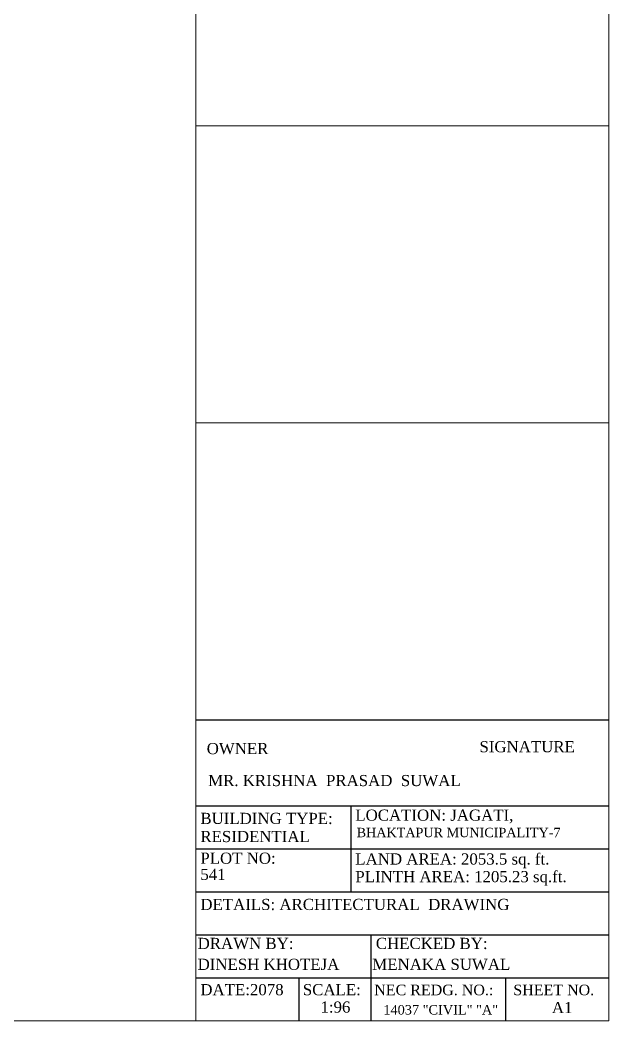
# Model space of a CAD drawing. Header units: inches. Extents: x 4069 to 291496, y -47643 to 12535.
# Drawn here: x 109534 to 110168, y -28023 to -26945 of the extents above; entities that cross this region are included whole.
import ezdxf

# ---------------------------------------------------------------- set-up
doc = ezdxf.new("R2010")
doc.units = ezdxf.units.IN
doc.header["$LTSCALE"] = 5
doc.header["$MEASUREMENT"] = 0
doc.layers.add('1', color=7, linetype='Continuous', lineweight=25)
doc.layers.add('ele1', color=21, linetype='Continuous', lineweight=20)
doc.styles.add('ordinary', font='times.ttf')

msp = doc.modelspace()

# ---------------------------------------------------------------- linework, layer by layer
at = {"layer": '1'}
for p, q in [((109723.43106, -27698.52451), (110168.08168, -27698.52451)), ((109723.43106, -27791.16006), (110168.08168, -27791.16006)), ((109890.25637, -27791.16006), (109890.25637, -27883.79561)), ((109723.43106, -27837.47783), (110168.08168, -27837.47783)), ((109723.43106, -27883.79561), (110168.08168, -27883.79561)), ((109723.43106, -27930.11338), (110168.08168, -27930.11338)), ((109911.52454, -27930.11338), (109911.52454, -28022.74893)), ((109723.43106, -27976.43115), (110168.08168, -27976.43115)), ((109834.59372, -28022.74893), (109834.59372, -27976.43115)), ((110056.91903, -28022.74893), (110056.91903, -27976.43115))]:
    msp.add_line(p, q, dxfattribs=at)
at = {"layer": 'ele1'}
for p, q in [((109723.43106, -28022.74893), (109723.43106, -25867.41595)), ((110168.08168, -27058.99368), (109723.43106, -27058.99368)), ((110168.08168, -27378.7591), (109723.43106, -27378.7591))]:
    msp.add_line(p, q, dxfattribs=at)
msp.add_lwpolyline([(107083.11723, -25867.41595), (110168.08168, -25867.41595), (110168.08168, -28022.74893), (107083.11723, -28022.74893)], close=True, dxfattribs=at)
msp.add_lwpolyline([(107083.11723, -25867.41595), (110168.08168, -25867.41595), (110168.08168, -28022.74893), (107083.11723, -28022.74893)], close=True, dxfattribs=at)

# ---------------------------------------------------------------- texts
at = {"layer": '1', "style": 'ordinary'}
for s, height, p in [('OWNER', 12, (109734.98773, -27735.45147)), ('SIGNATURE', 12, (110028.62886, -27733.45147)), ('MR. KRISHNA  PRASAD  SUWAL', 12, (109736.52047, -27769.85767)), ('BUILDING TYPE:  ', 12, (109728.15718, -27810.63367)), ('LOCATION: JAGATI,', 12, (109894.98249, -27807.14768)), ('RESIDENTIAL', 12, (109728.15718, -27830.13367)), ('BHAKTAPUR MUNICIPALITY-7', 10.08, (109896.40468, -27824.86679)), ('PLOT NO: ', 12, (109728.15718, -27853.46545)), ('LAND AREA: 2053.5 sq. ft. ', 12, (109894.98249, -27854.33693)), ('541', 12, (109728.15718, -27870.96545)), ('PLINTH AREA: 1205.23 sq.ft.', 12, (109894.98249, -27873.33693)), ('DETAILS: ARCHITECTURAL  DRAWING ', 12, (109728.15718, -27903.26922)), ('CHECKED BY: ', 12, (109917.05537, -27945.22953)), ('DRAWN BY:', 12, (109725.20872, -27945.22953)), ('DINESH KHOTEJA', 12, (109725.20872, -27967.72953)), ('MENAKA SUWAL', 12, (109913.30219, -27967.72953)), ('DATE:2078', 12, (109728.15718, -27995.03329)), ('SCALE:', 12, (109838.46171, -27995.03329)), ('NEC REDG. NO.:', 11.4, (109915.39252, -27995.03329)), ('SHEET NO.', 11.4, (110065.08325, -27995.03329)), ('14037 "CIVIL" "A"', 10.2, (109925.12522, -28015.79951)), ('A1', 12, (110106.61832, -28014.30496))]:
    msp.add_text(s, height=height, dxfattribs=at).set_placement(p)
msp.add_attdef('1:96', (109857.44791, -28013.73927), 'SCALE', height=12, dxfattribs=at)

doc.saveas('drawing.dxf')
